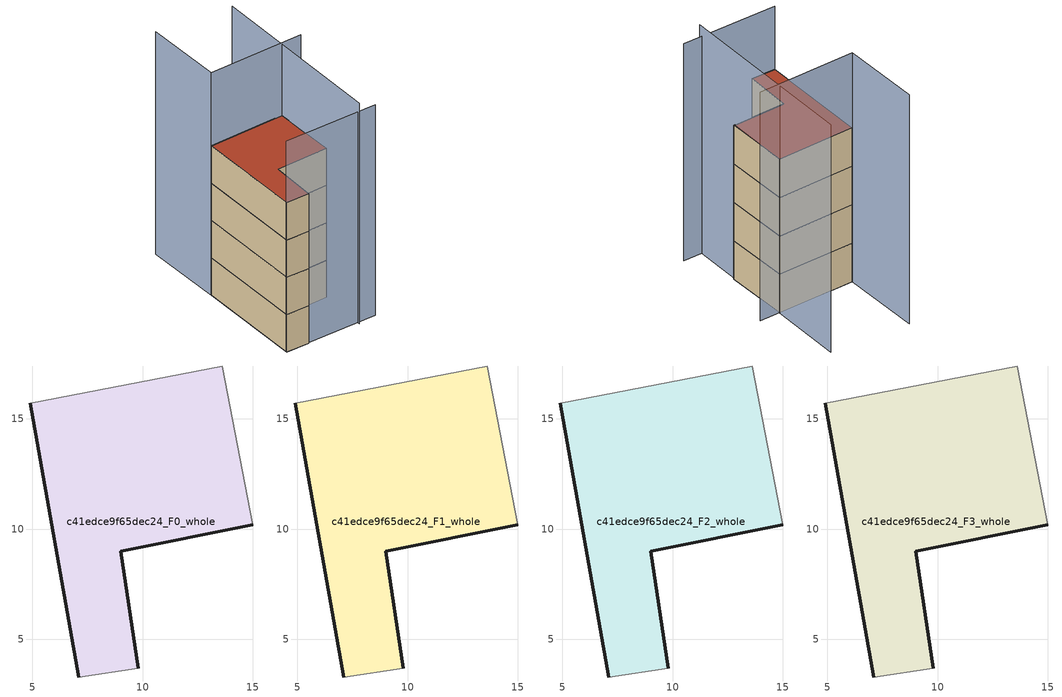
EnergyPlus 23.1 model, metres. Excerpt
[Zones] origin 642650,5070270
c41edce9f65dec24_F0_whole
 floor ground (EU_floor_Construction): 9.8,3.69 9,9 15.01,10.2 13.6,17.4 4.9,15.7 7.09,3.29 z0
 wall outside (EU_wall_Construction): 7.09,3.29 4.9,15.7 / 15.01,10.2 9,9 9.8,3.69 z0:4.5
 wall adiabatic (EU_wall_Construction): 9.8,3.69 7.09,3.29 / 4.9,15.7 13.6,17.4 15.01,10.2 z0:4.5
c41edce9f65dec24_F1_whole
 floor to c41edce9f65dec24_F0_whole (EU_floor_Construction): 9.8,3.69 9,9 15,10.2 13.6,17.4 4.9,15.7 7.09,3.29 z4.5
 wall outside (EU_wall_Construction): 7.09,3.29 4.9,15.7 / 15.01,10.2 9,9 9.8,3.69 z4.5:9
 wall adiabatic (EU_wall_Construction): 9.8,3.69 7.09,3.29 / 4.9,15.7 13.6,17.4 15.01,10.2 z4.5:9
c41edce9f65dec24_F2_whole
 floor to c41edce9f65dec24_F1_whole (EU_floor_Construction): 9.8,3.69 9,9 15,10.2 13.6,17.4 4.9,15.7 7.09,3.29 z9
 wall outside (EU_wall_Construction): 7.09,3.29 4.9,15.7 / 15.01,10.2 9,9 9.8,3.69 z9:13.5
 wall adiabatic (EU_wall_Construction): 9.8,3.69 7.09,3.29 / 4.9,15.7 13.6,17.4 15.01,10.2 z9:13.5
c41edce9f65dec24_F3_whole
 floor to c41edce9f65dec24_F2_whole (EU_floor_Construction): 9.8,3.69 9,9 15,10.2 13.6,17.4 4.9,15.7 7.09,3.29 z13.5
 wall outside (EU_wall_Construction): 7.09,3.29 4.9,15.7 / 15.01,10.2 9,9 9.8,3.69 z13.5:18
 wall adiabatic (EU_wall_Construction): 9.8,3.69 7.09,3.29 / 4.9,15.7 13.6,17.4 15.01,10.2 z13.5:18
 roof outside (EU_roof_Construction): 13.6,17.4 15.01,10.2 9,9 9.8,3.69 7.09,3.29 4.9,15.7 z18
shading: 7.09,3.29 17.91,5.15 z0:25.4; 15.82,4.51 12.19,25.64 z0:26.6; 15.91,17.8 4.9,15.7 / 4.9,15.7 3.19,24.67 z0:26.8
[Building]
EU S2 Campaign: North Axis=0; Terrain=City; Solar Distribution=FullExterior
[Site:Location]
Lyon-Bron: Latitude=45.75; Longitude=5; Time Zone=1; Elevation=198
[SizingPeriod:WeatherFileDays]
AnnualSizingPeriod: Begin Month=1; Begin Day of Month=1; End Month=12; End Day of Month=31; Day of Week for Start Day=Monday; Use Weather File Daylight Saving Period=No; Use Weather File Rain and Snow Indicators=No
[MATERIAL]
EU_InternalMass_Material: Roughness=MediumRough; Thickness=0.1; Conductivity=1; Density=1800; Specific Heat=900; Thermal Absorptance=0.9; Solar Absorptance=0.7; Visible Absorptance=0.7
[MATERIAL:NOMASS] Roughness=MediumRough; Thermal Absorptance=0.9; Solar Absorptance=0.7; Visible Absorptance=0.7
Name | Thermal Resistance
EU_wall_NoMass | 0.87146
EU_roof_NoMass | 0.842276
EU_floor_NoMass | 0.496999
[CONSTRUCTION]
EU_wall_Construction: EU_wall_NoMass
EU_roof_Construction: EU_roof_NoMass
EU_floor_Construction: EU_floor_NoMass
EU_InternalMass_Construction: EU_InternalMass_Material
[ZONE] Type=1; Multiplier=1; Ceiling Height=autocalculate; Volume=241.781; Floor Area=autocalculate; Part of Total Floor Area=Yes
c41edce9f65dec24_F0_whole; c41edce9f65dec24_F1_whole; c41edce9f65dec24_F2_whole; c41edce9f65dec24_F3_whole
[INTERNALMASS] Construction=EU_InternalMass_Construction; Surface Area=80.5936
Name | Zone or ZoneList
c41edce9f65dec24_F0_whole_EU_InternalMass | c41edce9f65dec24_F0_whole
c41edce9f65dec24_F1_whole_EU_InternalMass | c41edce9f65dec24_F1_whole
c41edce9f65dec24_F2_whole_EU_InternalMass | c41edce9f65dec24_F2_whole
c41edce9f65dec24_F3_whole_EU_InternalMass | c41edce9f65dec24_F3_whole
[OTHEREQUIPMENT] Fuel Type=Electricity; Design Level Calculation Method=Watts/Area; Power per Zone Floor Area=1; Fraction Latent=0; Fraction Radiant=0; Fraction Lost=0; Carbon Dioxide Generation Rate=0; EndUse Subcategory=EU_Step8_InternalGains
Name | Zone or ZoneList or Space or SpaceList | Schedule
EU_Step8_InternalGain_c41edce9f65dec24_F0_whole_f000 | c41edce9f65dec24_F0_whole | EU_Step8_GainSchedule_c41edce9f65dec24_F0_whole_f000
EU_Step8_InternalGain_c41edce9f65dec24_F1_whole_f000 | c41edce9f65dec24_F1_whole | EU_Step8_GainSchedule_c41edce9f65dec24_F1_whole_f000
EU_Step8_InternalGain_c41edce9f65dec24_F2_whole_f000 | c41edce9f65dec24_F2_whole | EU_Step8_GainSchedule_c41edce9f65dec24_F2_whole_f000
EU_Step8_InternalGain_c41edce9f65dec24_F3_whole_f000 | c41edce9f65dec24_F3_whole | EU_Step8_GainSchedule_c41edce9f65dec24_F3_whole_f000
[ZONEVENTILATION:DESIGNFLOWRATE] Schedule=EU_AlwaysOn; Design Flow Rate Calculation Method=AirChanges/Hour; Air Changes per Hour=0.425; Ventilation Type=Natural; Fan Pressure Rise=0; Fan Total Efficiency=1; Constant Term Coefficient=1; Temperature Term Coefficient=0; Velocity Term Coefficient=0; Velocity Squared Term Coefficient=0; Minimum Indoor Temperature=-100; Maximum Indoor Temperature=100; Delta Temperature=-100; Minimum Outdoor Temperature=-100; Maximum Outdoor Temperature=100; Maximum Wind Speed=40
Name | Zone or ZoneList or Space or SpaceList
EU_ConstantAir_c41edce9f65dec24_F0_whole | c41edce9f65dec24_F0_whole
EU_ConstantAir_c41edce9f65dec24_F1_whole | c41edce9f65dec24_F1_whole
EU_ConstantAir_c41edce9f65dec24_F2_whole | c41edce9f65dec24_F2_whole
EU_ConstantAir_c41edce9f65dec24_F3_whole | c41edce9f65dec24_F3_whole
[HVACTEMPLATE:THERMOSTAT] Constant Heating Setpoint=20; Constant Cooling Setpoint=50
EU_HeatOnly_c41edce9f65dec24_F0_whole; EU_HeatOnly_c41edce9f65dec24_F1_whole; EU_HeatOnly_c41edce9f65dec24_F2_whole; EU_HeatOnly_c41edce9f65dec24_F3_whole
[HVACTEMPLATE:ZONE:IDEALLOADSAIRSYSTEM] System Availability Schedule=EU_AlwaysOn; Maximum Heating Supply Air Temperature=50; Minimum Cooling Supply Air Temperature=13; Maximum Heating Supply Air Humidity Ratio=0.0156; Minimum Cooling Supply Air Humidity Ratio=0.0077; Heating Limit=NoLimit; Cooling Limit=NoLimit; Heating Availability Schedule=EU_AlwaysOn; Cooling Availability Schedule=EU_CoolingOff; Dehumidification Control Type=ConstantSensibleHeatRatio; Cooling Sensible Heat Ratio=0.7; Dehumidification Setpoint=60; Humidification Control Type=None; Humidification Setpoint=30; Outdoor Air Method=None; Outdoor Air Flow Rate per Person=0.00944; Outdoor Air Flow Rate per Zone Floor Area=0; Outdoor Air Flow Rate per Zone=0; Demand Controlled Ventilation Type=None; Outdoor Air Economizer Type=NoEconomizer; Heat Recovery Type=None; Sensible Heat Recovery Effectiveness=0.7; Latent Heat Recovery Effectiveness=0.65
Name | Template Thermostat
c41edce9f65dec24_F0_whole | EU_HeatOnly_c41edce9f65dec24_F0_whole
c41edce9f65dec24_F1_whole | EU_HeatOnly_c41edce9f65dec24_F1_whole
c41edce9f65dec24_F2_whole | EU_HeatOnly_c41edce9f65dec24_F2_whole
c41edce9f65dec24_F3_whole | EU_HeatOnly_c41edce9f65dec24_F3_whole
[SIZING:ZONE] Zone Cooling Design Supply Air Temperature Input Method=SupplyAirTemperature; Zone Cooling Design Supply Air Temperature=13; Zone Heating Design Supply Air Temperature Input Method=SupplyAirTemperature; Zone Heating Design Supply Air Temperature=50; Zone Cooling Design Supply Air Humidity Ratio=0.008; Zone Heating Design Supply Air Humidity Ratio=0.008; Cooling Design Air Flow Method=DesignDay; Cooling Design Air Flow Rate=0; Cooling Minimum Air Flow per Zone Floor Area=0.000762; Cooling Minimum Air Flow=0; Cooling Minimum Air Flow Fraction=0.2; Heating Design Air Flow Method=DesignDay; Heating Design Air Flow Rate=0; Heating Maximum Air Flow per Zone Floor Area=0.002032; Heating Maximum Air Flow=0.141576; Heating Maximum Air Flow Fraction=0.3; Account for Dedicated Outdoor Air System=No; Dedicated Outdoor Air System Control Strategy=NeutralSupplyAir; Dedicated Outdoor Air Low Setpoint Temperature for Design=autosize; Dedicated Outdoor Air High Setpoint Temperature for Design=autosize; Zone Load Sizing Method=Sensible Load Only No Latent Load; Zone Latent Cooling Design Supply Air Humidity Ratio Input Method=HumidityRatioDifference; Zone Cooling Design Supply Air Humidity Ratio Difference=0.005; Zone Latent Heating Design Supply Air Humidity Ratio Input Method=HumidityRatioDifference; Zone Humidification Design Supply Air Humidity Ratio Difference=0.005
c41edce9f65dec24_F0_whole; c41edce9f65dec24_F1_whole; c41edce9f65dec24_F2_whole; c41edce9f65dec24_F3_whole
[SCHEDULE:CONSTANT]
Name | Hourly Value
EU_AlwaysOn | 1
EU_CoolingOff | 0
[SCHEDULE:FILE] Column Number=1; Rows to Skip at Top=0; Number of Hours of Data=8760; Column Separator=Comma; Interpolate to Timestep=No; Minutes per Item=60; Adjust Schedule for Daylight Savings=Yes
Name | File
EU_Step8_GainSchedule_c41edce9f65dec24_F0_whole_f000 | ../../schedules/c41edce9f65dec24/c41edce9f65dec24_F0_whole_f000_gain.csv
EU_Step8_GainSchedule_c41edce9f65dec24_F1_whole_f000 | ../../schedules/c41edce9f65dec24/c41edce9f65dec24_F1_whole_f000_gain.csv
EU_Step8_GainSchedule_c41edce9f65dec24_F2_whole_f000 | ../../schedules/c41edce9f65dec24/c41edce9f65dec24_F2_whole_f000_gain.csv
EU_Step8_GainSchedule_c41edce9f65dec24_F3_whole_f000 | ../../schedules/c41edce9f65dec24/c41edce9f65dec24_F3_whole_f000_gain.csv
